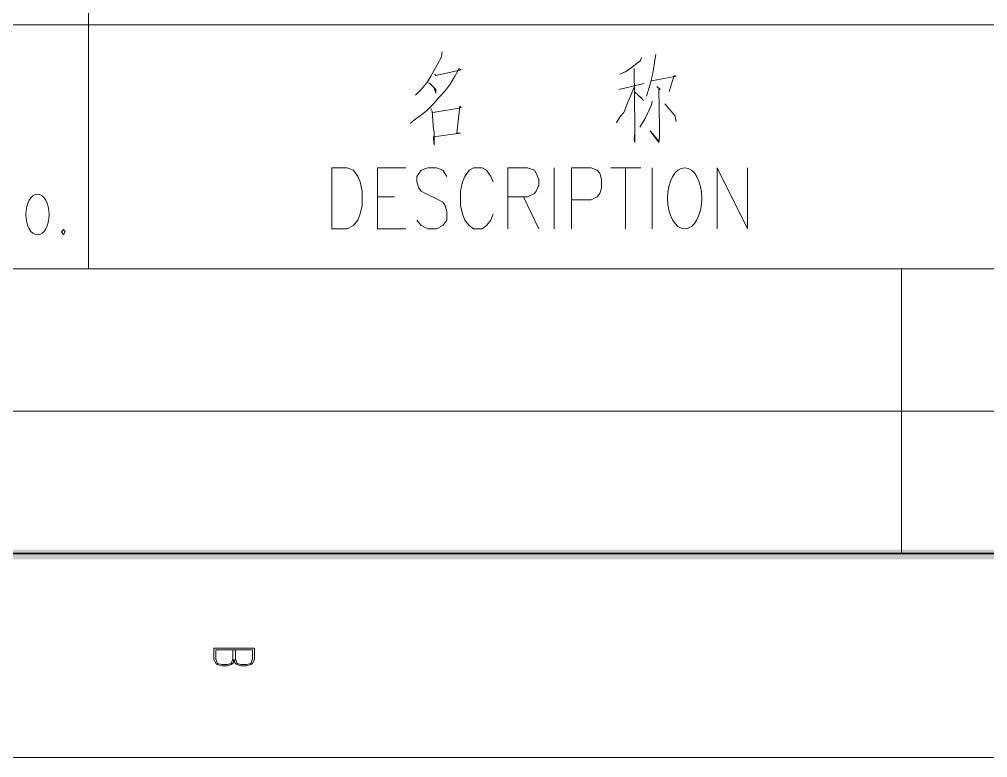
# Model space of a CAD drawing. Header units: millimetres. Extents: x 0 to 588, y 0 to 874.
# Drawn here: x 487.15 to 520.44, y 0 to 25.38 of the extents above; entities that cross this region are included whole.
import ezdxf

# ---------------------------------------------------------------- set-up
doc = ezdxf.new("R2010")
doc.units = ezdxf.units.MM
doc.layers.get('0').update_dxf_attribs({"lineweight": 18})

msp = doc.modelspace()

# ---------------------------------------------------------------- hatches: boundary and pattern name
for points in [[(6.985, 7.154), (6.985, 6.816), (580.623, 7.154)], [(6.985, 6.816), (580.623, 7.154), (580.623, 6.816)]]:
    msp.add_hatch(color=0).paths.add_polyline_path(points, flags=0)

# ---------------------------------------------------------------- linework, layer by layer
at = {"color": 4, "lineweight": 0}
for points in [[(489.535, 204.065), (489.535, 16.804)], [(454.589, 25.186), (580.361, 25.186)], [(501.685, 24.255), (501.664, 24.085), (501.452, 23.683), (501.304, 23.429), (501.156, 23.196), (500.965, 22.963), (500.775, 22.773)], [(508.543, 24.064), (508.501, 23.958), (508.268, 23.768), (507.993, 23.577), (507.781, 23.493)], [(509.03, 24.17), (509.009, 24.043), (508.924, 23.514), (508.839, 23.154), (508.712, 22.731)], [(501.431, 23.493), (501.473, 23.45), (502.341, 23.641), (502.278, 23.683), (502.129, 23.429), (501.96, 23.154), (501.791, 22.921), (501.6, 22.709), (501.389, 22.477), (501.156, 22.244), (500.923, 22.053), (500.881, 22.032), (500.732, 21.926), (500.584, 21.799)], [(508.289, 23.683), (508.31, 21.693), (508.31, 21.143), (508.289, 21.249), (508.31, 21.461)], [(508.882, 23.26), (509.728, 23.429), (509.665, 23.45), (509.495, 22.9)], [(501.219, 23.196), (501.262, 23.175), (501.473, 22.963), (501.473, 22.836), (501.41, 23.006)], [(508.289, 23.048), (508.162, 22.731), (508.035, 22.455), (507.929, 22.18), (507.802, 22.032), (507.675, 21.82)], [(507.76, 22.963), (508.628, 23.175)], [(509.072, 23.069), (509.178, 22.963), (509.136, 22.985), (509.157, 21.651), (509.157, 21.312), (509.136, 21.143), (508.839, 21.545), (509.136, 21.185)], [(508.31, 22.879), (508.543, 22.667), (508.606, 22.582)], [(501.304, 22.307), (501.346, 22.223), (501.389, 21.588), (501.41, 21.524), (501.41, 21.058), (501.389, 21.27), (501.389, 21.334), (502.32, 21.461), (502.193, 21.461), (502.299, 22.392), (502.341, 22.35), (502.278, 22.328), (501.367, 22.18)], [(508.903, 22.561), (508.882, 22.434), (508.67, 21.969), (508.479, 21.672)], [(509.347, 22.477), (509.686, 22.074), (509.728, 21.863)], [(499.462, 18.18), (499.462, 20.275), (500.436, 20.275)], [(501.854, 19.979), (501.706, 20.191), (501.494, 20.275), (501.198, 20.275), (500.965, 20.191), (500.817, 19.979), (500.817, 19.788), (500.881, 19.577), (500.965, 19.471), (501.113, 19.386), (501.558, 19.175), (501.706, 19.09), (501.791, 18.984), (501.854, 18.772), (501.854, 18.476), (501.706, 18.286), (501.494, 18.18), (501.198, 18.18), (500.965, 18.286), (500.817, 18.476)], [(503.442, 19.788), (503.357, 19.979), (503.209, 20.191), (503.061, 20.275), (502.764, 20.275), (502.616, 20.191), (502.468, 19.979), (502.383, 19.788), (502.32, 19.471), (502.32, 18.984), (502.383, 18.688), (502.468, 18.476), (502.616, 18.286), (502.764, 18.18), (503.061, 18.18), (503.209, 18.286), (503.357, 18.476), (503.442, 18.688)], [(503.95, 18.18), (503.95, 20.275), (504.627, 20.275), (504.86, 20.191), (504.923, 20.085), (505.008, 19.873), (505.008, 19.683), (504.923, 19.471), (504.86, 19.386), (504.627, 19.28), (503.95, 19.28)], [(505.537, 20.275), (505.537, 18.18)], [(506.13, 18.18), (506.13, 20.275), (506.807, 20.275), (507.019, 20.191), (507.104, 20.085), (507.167, 19.873), (507.167, 19.577), (507.104, 19.386), (507.019, 19.28), (506.807, 19.175), (506.13, 19.175)], [(507.485, 20.275), (508.522, 20.275)], [(507.993, 20.275), (507.993, 18.18)], [(508.903, 20.275), (508.903, 18.18)], [(511.146, 18.18), (511.146, 20.275), (512.184, 18.18), (512.184, 20.275)], [(499.462, 19.28), (500.055, 19.28)], [(504.479, 19.28), (505.008, 18.18)], [(499.462, 18.18), (500.436, 18.18)], [(454.589, 16.804), (580.361, 16.804)], [(454.589, 16.804), (580.361, 16.804)], [(454.589, 16.804), (580.361, 16.804)], [(454.589, 16.804), (580.361, 16.804)], [(517.475, 7.025), (517.475, 16.804)], [(517.475, 7.025), (517.475, 16.804)], [(517.475, 7.025), (517.475, 16.804)], [(517.475, 7.025), (517.475, 16.804)], [(454.589, 11.914), (580.361, 11.914)], [(454.589, 11.914), (580.361, 11.914)], [(454.589, 11.914), (580.361, 11.914)], [(454.589, 11.914), (580.361, 11.914)], [(454.589, 7.004), (580.361, 7.004)], [(454.589, 7.004), (580.361, 7.004)], [(454.589, 7.004), (580.361, 7.004)], [(454.589, 7.004), (580.361, 7.004)], [(454.758, 7.025), (580.51, 7.025)], [(495.236, 3.768), (493.839, 3.768)], [(495.173, 3.704), (493.903, 3.704)]]:
    msp.add_lwpolyline(points, dxfattribs=at)
for points in [[(497.896, 18.18), (497.896, 20.275), (498.425, 20.275), (498.637, 20.191), (498.785, 19.979), (498.87, 19.788), (498.933, 19.471), (498.933, 18.984), (498.87, 18.688), (498.785, 18.476), (498.637, 18.286), (498.425, 18.18)], [(488.667, 18.159), (488.604, 18.074), (488.667, 17.968), (488.731, 18.074)]]:
    msp.add_lwpolyline(points, close=True, dxfattribs=at)
at = {"color": 0, "lineweight": 0}
for points in [[(494.58, 3.387), (494.496, 3.239), (494.432, 3.196), (494.305, 3.154), (494.115, 3.154), (493.966, 3.196), (493.903, 3.239), (493.839, 3.387), (493.839, 3.768)], [(494.496, 3.704), (494.496, 3.387), (494.432, 3.239), (494.305, 3.196), (494.115, 3.196), (493.966, 3.239), (493.903, 3.387), (493.903, 3.704)], [(495.236, 3.768), (495.236, 3.387), (495.173, 3.239), (495.11, 3.196), (494.961, 3.154), (494.771, 3.154), (494.644, 3.196), (494.58, 3.239), (494.496, 3.387)], [(495.173, 3.704), (495.173, 3.387), (495.11, 3.239), (494.961, 3.196), (494.771, 3.196), (494.644, 3.239), (494.58, 3.387), (494.58, 3.704)], [(0, 0), (587.608, 0)]]:
    msp.add_lwpolyline(points, dxfattribs=at)
at = {"color": 4, "lineweight": 0}
for centre, major_axis, ratio in [((510.025, 19.228), (0, 1.048), 0.565657), ((487.778, 18.667), (0, 0.699), 0.575758)]:
    msp.add_ellipse(centre, major_axis=major_axis, ratio=ratio, dxfattribs=at)

doc.saveas('drawing.dxf')
